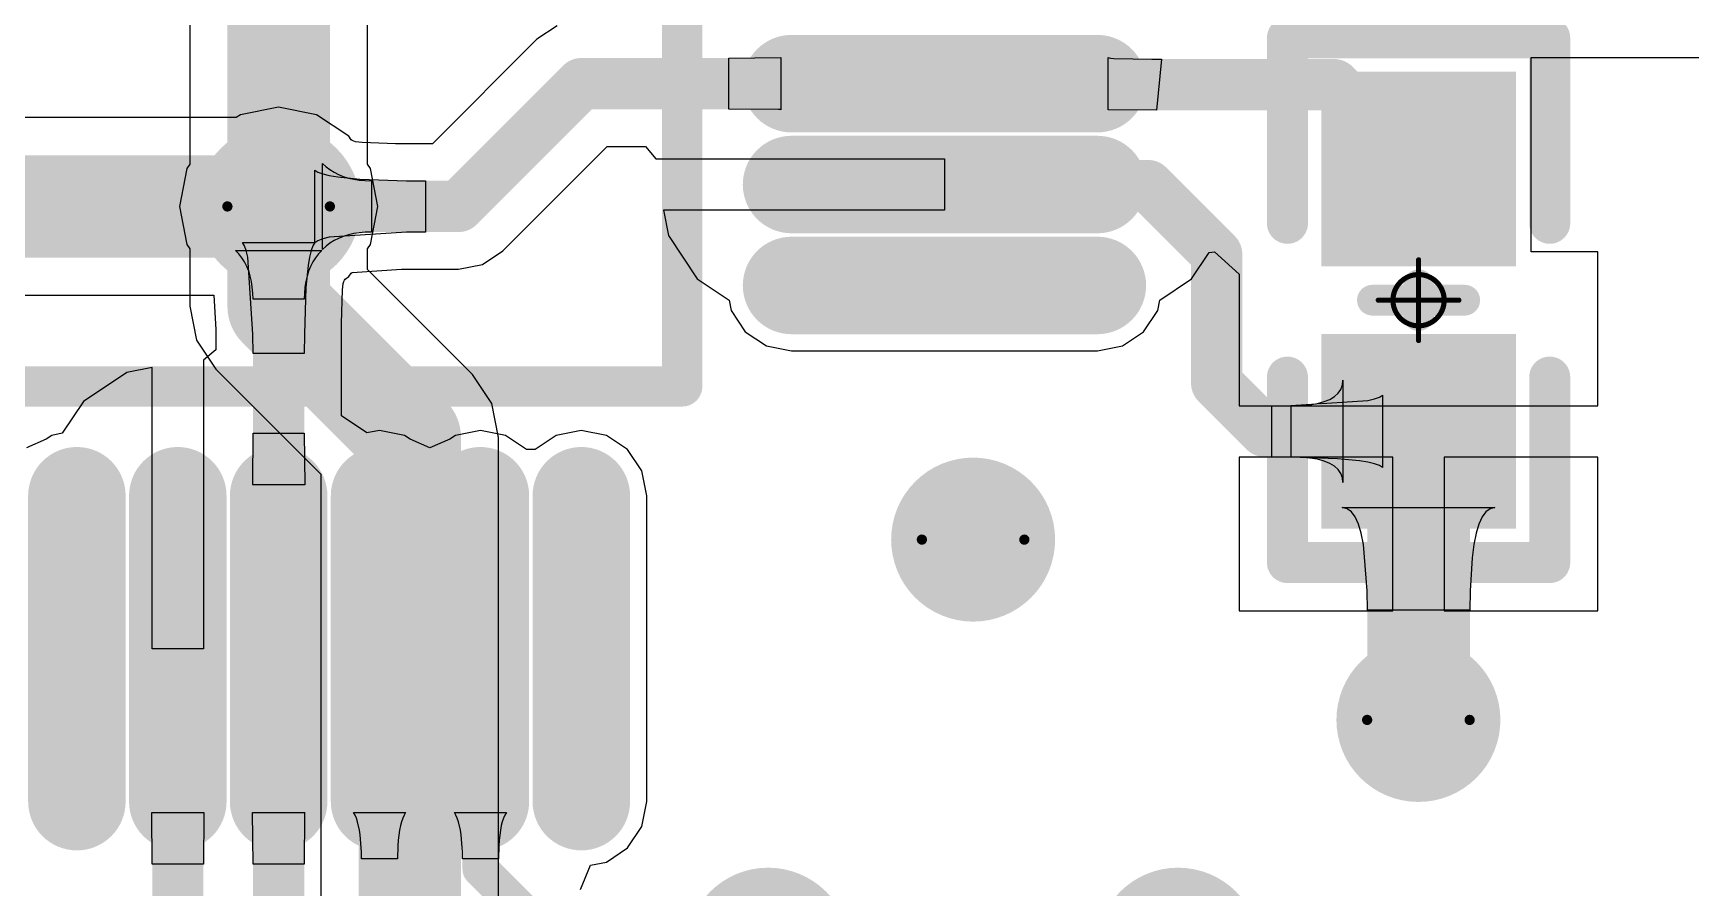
# Model space of a CAD drawing. Header units: millimetres. Extents: x -1.72 to 0.75, y -0.35 to 1.04.
# Drawn here: x -0.7784 to -0.455, y 0.1521 to 0.3188 of the extents above; entities that cross this region are included whole.
import ezdxf

# ---------------------------------------------------------------- set-up
doc = ezdxf.new("R2010")
doc.units = ezdxf.units.MM
doc.header["$MEASUREMENT"] = 0
for name, color, linetype in [('BottomLayer', 5, 'Continuous'), ('BottomSolder', 6, 'Continuous'), ('DrillDrawing', 1, 'Continuous'), ('Mechanical15', 56, 'Continuous'), ('MultiLayer', 9, 'Continuous'), ('TopLayer', 1, 'Continuous'), ('TopOverlay', 2, 'Continuous'), ('TopPaste', 8, 'Continuous'), ('TopSolder', 216, 'Continuous'), ('ViaHoleLayer', 16, 'Continuous')]:
    doc.layers.add(name, color=color, linetype=linetype)

# ---------------------------------------------------------------- blocks, each defined once
blk = doc.blocks.new('LQFP_64_10X10X05P_7')
at = {"layer": 'TopLayer', "const_width": 0.011024}
for points in [[(-0.2483372, -0.04921), (-0.1886628, -0.04921)], [(-0.2483372, -0.0689), (-0.1886628, -0.0689)], [(-0.2483372, -0.08858), (-0.1886628, -0.08858)], [(-0.2483372, -0.10827), (-0.1886628, -0.10827)], [(-0.2483372, -0.12795), (-0.1886628, -0.12795)], [(-0.2483372, -0.14764), (-0.1886628, -0.14764)], [(-0.14764, -0.2483372), (-0.14764, -0.1886628)], [(-0.12795, -0.2483372), (-0.12795, -0.1886628)], [(-0.10827, -0.2483372), (-0.10827, -0.1886628)]]:
    blk.add_lwpolyline(points, dxfattribs=at)
at = {"layer": 'TopLayer', "const_width": 0.005512}
for points in [[(-0.2510932, -0.04921, 1), (-0.2455812, -0.04921, 1)], [(-0.1914188, -0.04921, 1), (-0.1859068, -0.04921, 1)], [(-0.2510932, -0.0689, 1), (-0.2455812, -0.0689, 1)], [(-0.1914188, -0.0689, 1), (-0.1859068, -0.0689, 1)], [(-0.2510932, -0.08858, 1), (-0.2455812, -0.08858, 1)], [(-0.1914188, -0.08858, 1), (-0.1859068, -0.08858, 1)], [(-0.2510932, -0.10827, 1), (-0.2455812, -0.10827, 1)], [(-0.1914188, -0.10827, 1), (-0.1859068, -0.10827, 1)], [(-0.2510932, -0.12795, 1), (-0.2455812, -0.12795, 1)], [(-0.1914188, -0.12795, 1), (-0.1859068, -0.12795, 1)], [(-0.2510932, -0.14764, 1), (-0.2455812, -0.14764, 1)], [(-0.1914188, -0.14764, 1), (-0.1859068, -0.14764, 1)], [(-0.150396, -0.1886628, 1), (-0.144884, -0.1886628, 1)], [(-0.130706, -0.1886628, 1), (-0.125194, -0.1886628, 1)], [(-0.111026, -0.1886628, 1), (-0.105514, -0.1886628, 1)], [(-0.150396, -0.2483372, 1), (-0.144884, -0.2483372, 1)], [(-0.130706, -0.2483372, 1), (-0.125194, -0.2483372, 1)], [(-0.111026, -0.2483372, 1), (-0.105514, -0.2483372, 1)]]:
    blk.add_lwpolyline(points, format="xyb", close=True, dxfattribs=at)
at = {"layer": 'TopOverlay', "const_width": 0.007874}
for points in [[(-0.167323, 0.167323), (-0.167323, -0.167323)], [(-0.167323, -0.167323), (0.167323, -0.167323)]]:
    blk.add_lwpolyline(points, dxfattribs=at)
at = {"layer": 'TopOverlay', "const_width": 0.003937}
blk.add_lwpolyline([(-0.1692915, -0.167323, 1), (-0.1653545, -0.167323, 1)], format="xyb", close=True, dxfattribs=at)
blk.add_lwpolyline([(-0.1692915, -0.167323, 1), (-0.1653545, -0.167323, 1)], format="xyb", close=True, dxfattribs=at)
at = {"layer": 'TopPaste', "const_width": 0.011024}
for points in [[(-0.2483372, -0.04921), (-0.1886628, -0.04921)], [(-0.2483372, -0.0689), (-0.1886628, -0.0689)], [(-0.2483372, -0.08858), (-0.1886628, -0.08858)], [(-0.2483372, -0.10827), (-0.1886628, -0.10827)], [(-0.2483372, -0.12795), (-0.1886628, -0.12795)], [(-0.2483372, -0.14764), (-0.1886628, -0.14764)], [(-0.14764, -0.2483372), (-0.14764, -0.1886628)], [(-0.12795, -0.2483372), (-0.12795, -0.1886628)], [(-0.10827, -0.2483372), (-0.10827, -0.1886628)]]:
    blk.add_lwpolyline(points, dxfattribs=at)
at = {"layer": 'TopPaste', "const_width": 0.005512}
for points in [[(-0.2510932, -0.04921, 1), (-0.2455812, -0.04921, 1)], [(-0.1914188, -0.04921, 1), (-0.1859068, -0.04921, 1)], [(-0.2510932, -0.0689, 1), (-0.2455812, -0.0689, 1)], [(-0.1914188, -0.0689, 1), (-0.1859068, -0.0689, 1)], [(-0.2510932, -0.08858, 1), (-0.2455812, -0.08858, 1)], [(-0.1914188, -0.08858, 1), (-0.1859068, -0.08858, 1)], [(-0.2510932, -0.10827, 1), (-0.2455812, -0.10827, 1)], [(-0.1914188, -0.10827, 1), (-0.1859068, -0.10827, 1)], [(-0.2510932, -0.12795, 1), (-0.2455812, -0.12795, 1)], [(-0.1914188, -0.12795, 1), (-0.1859068, -0.12795, 1)], [(-0.2510932, -0.14764, 1), (-0.2455812, -0.14764, 1)], [(-0.1914188, -0.14764, 1), (-0.1859068, -0.14764, 1)], [(-0.150396, -0.1886628, 1), (-0.144884, -0.1886628, 1)], [(-0.130706, -0.1886628, 1), (-0.125194, -0.1886628, 1)], [(-0.111026, -0.1886628, 1), (-0.105514, -0.1886628, 1)], [(-0.150396, -0.2483372, 1), (-0.144884, -0.2483372, 1)], [(-0.130706, -0.2483372, 1), (-0.125194, -0.2483372, 1)], [(-0.111026, -0.2483372, 1), (-0.105514, -0.2483372, 1)]]:
    blk.add_lwpolyline(points, format="xyb", close=True, dxfattribs=at)
at = {"layer": 'TopSolder', "const_width": 0.019024}
for points in [[(-0.2483372, -0.04921), (-0.1886628, -0.04921)], [(-0.2483372, -0.0689), (-0.1886628, -0.0689)], [(-0.2483372, -0.08858), (-0.1886628, -0.08858)], [(-0.2483372, -0.10827), (-0.1886628, -0.10827)], [(-0.2483372, -0.12795), (-0.1886628, -0.12795)], [(-0.2483372, -0.14764), (-0.1886628, -0.14764)], [(-0.14764, -0.2483372), (-0.14764, -0.1886628)], [(-0.12795, -0.2483372), (-0.12795, -0.1886628)], [(-0.10827, -0.2483372), (-0.10827, -0.1886628)]]:
    blk.add_lwpolyline(points, dxfattribs=at)
at = {"layer": 'TopSolder', "const_width": 0.009512}
for points in [[(-0.2530932, -0.04921, 1), (-0.2435812, -0.04921, 1)], [(-0.1934188, -0.04921, 1), (-0.1839068, -0.04921, 1)], [(-0.2530932, -0.0689, 1), (-0.2435812, -0.0689, 1)], [(-0.1934188, -0.0689, 1), (-0.1839068, -0.0689, 1)], [(-0.2530932, -0.08858, 1), (-0.2435812, -0.08858, 1)], [(-0.1934188, -0.08858, 1), (-0.1839068, -0.08858, 1)], [(-0.2530932, -0.10827, 1), (-0.2435812, -0.10827, 1)], [(-0.1934188, -0.10827, 1), (-0.1839068, -0.10827, 1)], [(-0.2530932, -0.12795, 1), (-0.2435812, -0.12795, 1)], [(-0.1934188, -0.12795, 1), (-0.1839068, -0.12795, 1)], [(-0.2530932, -0.14764, 1), (-0.2435812, -0.14764, 1)], [(-0.1934188, -0.14764, 1), (-0.1839068, -0.14764, 1)], [(-0.152396, -0.1886628, 1), (-0.142884, -0.1886628, 1)], [(-0.132706, -0.1886628, 1), (-0.123194, -0.1886628, 1)], [(-0.113026, -0.1886628, 1), (-0.103514, -0.1886628, 1)], [(-0.152396, -0.2483372, 1), (-0.142884, -0.2483372, 1)], [(-0.132706, -0.2483372, 1), (-0.123194, -0.2483372, 1)], [(-0.113026, -0.2483372, 1), (-0.103514, -0.2483372, 1)]]:
    blk.add_lwpolyline(points, format="xyb", close=True, dxfattribs=at)
blk = doc.blocks.new('C_0603_L_26')
at = {"layer": 'Mechanical15', "const_width": 0.001}
for points in [[(0, 0.007874), (0, -0.007874)], [(-0.007874, 0), (0.007874, 0)]]:
    blk.add_lwpolyline(points, dxfattribs=at)
at = {"layer": 'Mechanical15'}
for points, const_width in [([(-0.00025, 0.007874, 1), (0.00025, 0.007874, 1)], 0.0005), ([(0.005, 0, 1), (-0.005, 0, 1)], 0.001), ([(-0.008124, 0, 1), (-0.007624, 0, 1)], 0.0005), ([(-0.00525, 0, 1), (-0.00475, 0, 1)], 0.0005), ([(0.00475, 0, 1), (0.00525, 0, 1)], 0.0005), ([(0.007624, 0, 1), (0.008124, 0, 1)], 0.0005), ([(-0.00025, -0.007874, 1), (0.00025, -0.007874, 1)], 0.0005)]:
    blk.add_lwpolyline(points, format="xyb", close=True, dxfattribs=dict(at, const_width=const_width))
at = {"layer": 'TopLayer'}
for points in [[(-0.0405938, -0.0150032), (-0.0105938, -0.0150032), (-0.0405938, 0.0149968), (-0.0105938, 0.0149968)], [(0.0105874, -0.0150032), (0.0405874, -0.0150032), (0.0105874, 0.0149968), (0.0405874, 0.0149968)]]:
    blk.add_solid(points, dxfattribs=at)
at = {"layer": 'TopOverlay'}
for points, const_width in [([(-0.0511843, 0.0255874), (-0.015, 0.0255874)], 0.008), ([(-0.0511843, 0.0255874), (-0.0511843, -0.0255938)], 0.008), ([(0.015, 0.0255874), (0.0511779, 0.0255874)], 0.008), ([(0.0511779, 0.0255874), (0.0511779, -0.0255938)], 0.008), ([(0, 0.009), (0, -0.009)], 0.006), ([(-0.003, 0), (0, 0)], 0.006), ([(0, 0), (0.003, 0)], 0.006), ([(-0.0511843, -0.0255938), (-0.015, -0.0255938)], 0.008), ([(0.015, -0.0255938), (0.0511779, -0.0255938)], 0.008)]:
    blk.add_lwpolyline(points, dxfattribs=dict(at, const_width=const_width))
for points, const_width in [([(-0.0531843, 0.0255874, 1), (-0.0491843, 0.0255874, 1)], 0.004), ([(-0.0531843, 0.0255874, 1), (-0.0491843, 0.0255874, 1)], 0.004), ([(-0.017, 0.0255874, 1), (-0.013, 0.0255874, 1)], 0.004), ([(0.013, 0.0255874, 1), (0.017, 0.0255874, 1)], 0.004), ([(0.0491779, 0.0255874, 1), (0.0531779, 0.0255874, 1)], 0.004), ([(0.0491779, 0.0255874, 1), (0.0531779, 0.0255874, 1)], 0.004), ([(-0.0015, 0.009, 1), (0.0015, 0.009, 1)], 0.003), ([(-0.0045, 0, 1), (-0.0015, 0, 1)], 0.003), ([(-0.0015, 0, 1), (0.0015, 0, 1)], 0.003), ([(-0.0015, 0, 1), (0.0015, 0, 1)], 0.003), ([(0.0015, 0, 1), (0.0045, 0, 1)], 0.003), ([(-0.0015, -0.009, 1), (0.0015, -0.009, 1)], 0.003), ([(-0.0531843, -0.0255938, 1), (-0.0491843, -0.0255938, 1)], 0.004), ([(-0.0531843, -0.0255938, 1), (-0.0491843, -0.0255938, 1)], 0.004), ([(-0.017, -0.0255938, 1), (-0.013, -0.0255938, 1)], 0.004), ([(0.013, -0.0255938, 1), (0.017, -0.0255938, 1)], 0.004), ([(0.0491779, -0.0255938, 1), (0.0531779, -0.0255938, 1)], 0.004), ([(0.0491779, -0.0255938, 1), (0.0531779, -0.0255938, 1)], 0.004)]:
    blk.add_lwpolyline(points, format="xyb", close=True, dxfattribs=dict(at, const_width=const_width))
at = {"layer": 'TopPaste'}
for points in [[(-0.0405938, -0.0150032), (-0.0105938, -0.0150032), (-0.0405938, 0.0149968), (-0.0105938, 0.0149968)], [(0.0105874, -0.0150032), (0.0405874, -0.0150032), (0.0105874, 0.0149968), (0.0405874, 0.0149968)]]:
    blk.add_solid(points, dxfattribs=at)
at = {"layer": 'TopSolder'}
for points in [[(-0.0445938, -0.0190032), (-0.0065938, -0.0190032), (-0.0445938, 0.0189968), (-0.0065938, 0.0189968)], [(0.0065874, -0.0190032), (0.0445874, -0.0190032), (0.0065874, 0.0189968), (0.0445874, 0.0189968)]]:
    blk.add_solid(points, dxfattribs=at)

msp = doc.modelspace()

# ---------------------------------------------------------------- linework, layer by layer
at = {"layer": 'BottomLayer'}
for p, q in [((-0.7478486, 0.5296774), (-0.7478486, 0.2932584)), ((-0.7131826, 0.2932584), (-0.7131826, 0.5296774)), ((-0.7484132, 0.2924134), (-0.7498878, 0.285)), ((-0.7478486, 0.2932584), (-0.7484132, 0.2924134)), ((-0.712618, 0.2924134), (-0.7131826, 0.2932584)), ((-0.7111434, 0.285), (-0.712618, 0.2924134)), ((-0.7498878, 0.285), (-0.7484132, 0.2775866)), ((-0.712618, 0.2775866), (-0.7111434, 0.285)), ((-0.7484132, 0.2775866), (-0.7478486, 0.2767416)), ((-0.7478486, 0.2767416), (-0.7478486, 0.2655156)), ((-0.7131826, 0.2767416), (-0.712618, 0.2775866)), ((-0.7131826, 0.2726952), (-0.7131826, 0.2767416)), ((-0.6926722, 0.2521847), (-0.7131826, 0.2726952)), ((-0.7478486, 0.2655156), (-0.7465292, 0.2588825)), ((-0.7465292, 0.2588825), (-0.7427719, 0.2532593)), ((-0.7427719, 0.2532593), (-0.7222612, 0.2327487)), ((-0.6926719, 0.2521845), (-0.6926722, 0.2521847)), ((-0.6889146, 0.2465613), (-0.6926719, 0.2521845)), ((-0.6875952, 0.2399282), (-0.6889146, 0.2465613)), ((-0.6875952, 0.0305742), (-0.6875952, 0.2399282)), ((-0.7222612, 0.2327487), (-0.7222612, 0.0305742))]:
    msp.add_line(p, q, dxfattribs=at)
at = {"layer": 'BottomLayer', "const_width": 0.02}
for points in [[(-0.7305156, 0.285), (-0.7305156, 0.5379358)], [(-0.7305156, 0.2655156), (-0.7305156, 0.285)], [(-0.7305156, 0.2655156), (-0.7049282, 0.2399282)], [(-0.7049282, 0.0223158), (-0.7049282, 0.2399282)]]:
    msp.add_lwpolyline(points, dxfattribs=at)
at = {"layer": 'BottomLayer'}
for points, const_width in [([(-0.7365156, 0.285, 1), (-0.7245156, 0.285, 1)], 0.012), ([(-0.7355156, 0.285, 1), (-0.7255156, 0.285, 1)], 0.01), ([(-0.7355156, 0.285, 1), (-0.7255156, 0.285, 1)], 0.01), ([(-0.7355156, 0.2655156, 1), (-0.7255156, 0.2655156, 1)], 0.01), ([(-0.7355156, 0.2655156, 1), (-0.7255156, 0.2655156, 1)], 0.01), ([(-0.7099282, 0.2399282, 1), (-0.6999282, 0.2399282, 1)], 0.01), ([(-0.7099282, 0.2399282, 1), (-0.6999282, 0.2399282, 1)], 0.01), ([(-0.601, 0.22, 1), (-0.589, 0.22, 1)], 0.012), ([(-0.5141136, 0.1848225, 1), (-0.5021136, 0.1848225, 1)], 0.012)]:
    msp.add_lwpolyline(points, format="xyb", close=True, dxfattribs=dict(at, const_width=const_width))
at = {"layer": 'BottomSolder', "const_width": 0.016}
for points in [[(-0.7385156, 0.285, 1), (-0.7225156, 0.285, 1)], [(-0.603, 0.22, 1), (-0.587, 0.22, 1)], [(-0.5161136, 0.1848225, 1), (-0.5001136, 0.1848225, 1)], [(-0.643, 0.14, 1), (-0.627, 0.14, 1)], [(-0.563, 0.14, 1), (-0.547, 0.14, 1)]]:
    msp.add_lwpolyline(points, format="xyb", close=True, dxfattribs=at)
at = {"layer": 'DrillDrawing'}
for points, const_width in [([(-0.7205156, 0.285, 1), (-0.7405156, 0.285, 1)], 0.002), ([(-0.7410156, 0.285, 1), (-0.7400156, 0.285, 1)], 0.001), ([(-0.7210156, 0.285, 1), (-0.7200156, 0.285, 1)], 0.001), ([(-0.585, 0.22, 1), (-0.605, 0.22, 1)], 0.002), ([(-0.6055, 0.22, 1), (-0.6045, 0.22, 1)], 0.001), ([(-0.5855, 0.22, 1), (-0.5845, 0.22, 1)], 0.001), ([(-0.4981136, 0.1848225, 1), (-0.5181136, 0.1848225, 1)], 0.002), ([(-0.5186136, 0.1848225, 1), (-0.5176136, 0.1848225, 1)], 0.001), ([(-0.4986136, 0.1848225, 1), (-0.4976136, 0.1848225, 1)], 0.001)]:
    msp.add_lwpolyline(points, format="xyb", close=True, dxfattribs=dict(at, const_width=const_width))
at = {"layer": 'MultiLayer', "const_width": 0.012}
for points in [[(-0.7365156, 0.285, 1), (-0.7245156, 0.285, 1)], [(-0.601, 0.22, 1), (-0.589, 0.22, 1)], [(-0.5141136, 0.1848225, 1), (-0.5021136, 0.1848225, 1)]]:
    msp.add_lwpolyline(points, format="xyb", close=True, dxfattribs=at)
at = {"layer": 'TopLayer'}
for p, q in [((-0.6761378, 0.3202548), (-0.6801071, 0.3176025)), ((-0.6801071, 0.3176025), (-0.7004745, 0.2972351)), ((-0.642655, 0.313951), (-0.6325366, 0.3140301)), ((-0.642655, 0.303951), (-0.642655, 0.313951)), ((-0.6325366, 0.3140301), (-0.6325366, 0.3038719)), ((-0.5686546, 0.3038719), (-0.5686546, 0.3140301)), ((-0.5686546, 0.3140301), (-0.5684764, 0.3139779)), ((-0.5684764, 0.3139779), (-0.5681064, 0.3139311)), ((-0.5681064, 0.3139311), (-0.5675447, 0.3138898)), ((-0.5675447, 0.3138898), (-0.5601471, 0.3137578)), ((-0.4860769, 0.2761138), (-0.4860769, 0.3140631)), ((-0.4860769, 0.3140631), (-0.392632, 0.3140631)), ((-0.5601471, 0.3137578), (-0.558243, 0.3137551)), ((-0.558243, 0.3137551), (-0.5592418, 0.3037551)), ((-0.7305156, 0.3043722), (-0.737929, 0.3028976)), ((-0.7231022, 0.3028976), (-0.7305156, 0.3043722)), ((-0.738774, 0.302333), (-0.9513161, 0.302333)), ((-0.737929, 0.3028976), (-0.738774, 0.302333)), ((-0.7168174, 0.2986982), (-0.7231022, 0.3028976)), ((-0.6329792, 0.3039004), (-0.642655, 0.303951)), ((-0.6326591, 0.3038869), (-0.6329792, 0.3039004)), ((-0.6325366, 0.3038719), (-0.6326591, 0.3038869)), ((-0.5592418, 0.3037551), (-0.5686546, 0.3038719)), ((-0.7163496, 0.2979982), (-0.7168174, 0.2986982)), ((-0.7161594, 0.2978784), (-0.7163496, 0.2979982)), ((-0.7158575, 0.2977246), (-0.7161594, 0.2978784)), ((-0.7155035, 0.2975815), (-0.7158575, 0.2977246)), ((-0.7142129, 0.2974574), (-0.7155035, 0.2975815)), ((-0.7077178, 0.2972351), (-0.7142129, 0.2974574)), ((-0.7004745, 0.2972351), (-0.7077178, 0.2972351)), ((-0.6867551, 0.2763485), (-0.6663877, 0.2967159)), ((-0.6663877, 0.2967159), (-0.6589046, 0.2967159)), ((-0.6589046, 0.2967159), (-0.6568981, 0.294271)), ((-0.7234489, 0.2779245), (-0.7234489, 0.2920755)), ((-0.7234489, 0.2920755), (-0.7228589, 0.2916811)), ((-0.7228589, 0.2916811), (-0.7219202, 0.2913283)), ((-0.7219459, 0.2766), (-0.7219459, 0.2934)), ((-0.7219459, 0.2934), (-0.7212506, 0.292754)), ((-0.7219202, 0.2913283), (-0.7206327, 0.291017)), ((-0.7212506, 0.292754), (-0.7204979, 0.292176)), ((-0.7204979, 0.292176), (-0.7196877, 0.291666)), ((-0.7196877, 0.291666), (-0.71882, 0.291224)), ((-0.71882, 0.291224), (-0.7178948, 0.29085)), ((-0.6568981, 0.294271), (-0.6005956, 0.294271)), ((-0.6005956, 0.294271), (-0.6005956, 0.284271)), ((-0.7206327, 0.291017), (-0.7189965, 0.2907472)), ((-0.7189965, 0.2907472), (-0.7146778, 0.2903321)), ((-0.7178948, 0.29085), (-0.7169122, 0.290544)), ((-0.7169122, 0.290544), (-0.7158721, 0.290306)), ((-0.7158721, 0.290306), (-0.7147745, 0.290136)), ((-0.7147745, 0.290136), (-0.7136194, 0.290034)), ((-0.7146778, 0.2903321), (-0.7055841, 0.2900208)), ((-0.7136194, 0.290034), (-0.7124069, 0.29)), ((-0.7124069, 0.29), (-0.7124069, 0.28)), ((-0.7055841, 0.2900208), (-0.7018553, 0.29)), ((-0.7018553, 0.29), (-0.7018553, 0.28)), ((-0.6005956, 0.284271), (-0.6554501, 0.284271)), ((-0.6554501, 0.284271), (-0.6544646, 0.2793167)), ((-0.7228589, 0.2783189), (-0.7234489, 0.2779245)), ((-0.7219202, 0.2786717), (-0.7228589, 0.2783189)), ((-0.7206327, 0.278983), (-0.7219202, 0.2786717)), ((-0.7055841, 0.2799792), (-0.7206327, 0.278983)), ((-0.7196877, 0.278334), (-0.7204979, 0.277824)), ((-0.71882, 0.278776), (-0.7196877, 0.278334)), ((-0.7178948, 0.27915), (-0.71882, 0.278776)), ((-0.7169122, 0.279456), (-0.7178948, 0.27915)), ((-0.7158721, 0.279694), (-0.7169122, 0.279456)), ((-0.7147745, 0.279864), (-0.7158721, 0.279694)), ((-0.7136194, 0.279966), (-0.7147745, 0.279864)), ((-0.7124069, 0.28), (-0.7136194, 0.279966)), ((-0.7018553, 0.28), (-0.7055841, 0.2799792)), ((-0.6544646, 0.2793167), (-0.6488259, 0.2708779)), ((-0.7382696, 0.275735), (-0.7389156, 0.2764303)), ((-0.7389156, 0.2764303), (-0.7221156, 0.2764303)), ((-0.7376916, 0.2749823), (-0.7382696, 0.275735)), ((-0.7371816, 0.2741721), (-0.7376916, 0.2749823)), ((-0.7371967, 0.2773433), (-0.7375911, 0.2779333)), ((-0.7375911, 0.2779333), (-0.7234401, 0.2779333)), ((-0.7368439, 0.2764046), (-0.7371967, 0.2773433)), ((-0.7365326, 0.2751171), (-0.7368439, 0.2764046)), ((-0.7355364, 0.2600685), (-0.7365326, 0.2751171)), ((-0.7244986, 0.2751171), (-0.7247684, 0.2734809)), ((-0.7241873, 0.2764046), (-0.7244986, 0.2751171)), ((-0.7238345, 0.2773433), (-0.7241873, 0.2764046)), ((-0.7233396, 0.2749823), (-0.7238496, 0.2741721)), ((-0.7234401, 0.2779333), (-0.7238345, 0.2773433)), ((-0.7227616, 0.275735), (-0.7233396, 0.2749823)), ((-0.7221156, 0.2764303), (-0.7227616, 0.275735)), ((-0.7212506, 0.277246), (-0.7219459, 0.2766)), ((-0.7204979, 0.277824), (-0.7212506, 0.277246)), ((-0.6907244, 0.2736962), (-0.6867551, 0.2763485)), ((-0.5523653, 0.2708779), (-0.5489299, 0.2760193)), ((-0.5489299, 0.2760193), (-0.5479288, 0.2761368)), ((-0.5479288, 0.2761368), (-0.5430769, 0.2718061)), ((-0.4730769, 0.2761138), (-0.4860769, 0.2761138)), ((-0.4730769, 0.2461137), (-0.4730769, 0.2761138)), ((-0.7367396, 0.2733044), (-0.7371816, 0.2741721)), ((-0.7363656, 0.2723792), (-0.7367396, 0.2733044)), ((-0.7360596, 0.2713966), (-0.7363656, 0.2723792)), ((-0.7247684, 0.2734809), (-0.7251835, 0.2691622)), ((-0.7246656, 0.2723792), (-0.7249716, 0.2713966)), ((-0.7242916, 0.2733044), (-0.7246656, 0.2723792)), ((-0.7238496, 0.2741721), (-0.7242916, 0.2733044)), ((-0.7168174, 0.2713018), (-0.7163497, 0.2720018)), ((-0.7163497, 0.2720018), (-0.7161591, 0.2721218)), ((-0.7161591, 0.2721218), (-0.7161486, 0.2721271)), ((-0.7161486, 0.2721271), (-0.7065145, 0.2727649)), ((-0.7065145, 0.2727649), (-0.6954066, 0.2727649)), ((-0.6954066, 0.2727649), (-0.6907244, 0.2736962)), ((-0.5430769, 0.2718061), (-0.5430769, 0.2461137)), ((-0.7358216, 0.2703565), (-0.7360596, 0.2713966)), ((-0.7356516, 0.2692589), (-0.7358216, 0.2703565)), ((-0.7355496, 0.2681038), (-0.7356516, 0.2692589)), ((-0.7251835, 0.2691622), (-0.7254948, 0.2600685)), ((-0.7253796, 0.2692589), (-0.7254816, 0.2681038)), ((-0.7252096, 0.2703565), (-0.7253796, 0.2692589)), ((-0.7249716, 0.2713966), (-0.7252096, 0.2703565)), ((-0.7182805, 0.2622022), (-0.7180582, 0.2686973)), ((-0.7180582, 0.2686973), (-0.7179341, 0.2699879)), ((-0.7179341, 0.2699879), (-0.717791, 0.2703419)), ((-0.717791, 0.2703419), (-0.7176372, 0.2706438)), ((-0.7176372, 0.2706438), (-0.7175174, 0.270834)), ((-0.7175174, 0.270834), (-0.7168174, 0.2713018)), ((-0.6488259, 0.2708779), (-0.6426235, 0.2667335)), ((-0.5585677, 0.2667335), (-0.5523653, 0.2708779)), ((-0.944137, 0.267667), (-0.7431921, 0.267667)), ((-0.7431921, 0.267667), (-0.7427507, 0.2609989)), ((-0.7355156, 0.2668913), (-0.7355496, 0.2681038)), ((-0.7255156, 0.2668913), (-0.7355156, 0.2668913)), ((-0.7254816, 0.2681038), (-0.7255156, 0.2668913)), ((-0.6426235, 0.2667335), (-0.6422188, 0.2646991)), ((-0.5589724, 0.2646991), (-0.5585677, 0.2667335)), ((-0.7182805, 0.2441807), (-0.7182805, 0.2622022)), ((-0.6422188, 0.2646991), (-0.6394534, 0.2605604)), ((-0.5617378, 0.2605604), (-0.5589724, 0.2646991)), ((-0.7427507, 0.2609989), (-0.7427507, 0.25703)), ((-0.7355156, 0.2563397), (-0.7355364, 0.2600685)), ((-0.7254948, 0.2600685), (-0.7255156, 0.2563397)), ((-0.6394534, 0.2605604), (-0.6353147, 0.257795)), ((-0.5658765, 0.257795), (-0.5617378, 0.2605604)), ((-0.7427507, 0.25703), (-0.7451956, 0.2550235)), ((-0.7255156, 0.2563397), (-0.7355156, 0.2563397)), ((-0.6353147, 0.257795), (-0.6304328, 0.2568239)), ((-0.6304328, 0.2568239), (-0.5707584, 0.2568239)), ((-0.5707584, 0.2568239), (-0.5658765, 0.257795)), ((-0.7601499, 0.25259), (-0.7685887, 0.2469513)), ((-0.7551956, 0.2535755), (-0.7601499, 0.25259)), ((-0.7551956, 0.198721), (-0.7551956, 0.2535755)), ((-0.7451956, 0.2550235), (-0.7451956, 0.198721)), ((-0.5237477, 0.2485638), (-0.5232417, 0.2493138)), ((-0.5232417, 0.2493138), (-0.5229381, 0.2501638)), ((-0.5229381, 0.2501638), (-0.5228369, 0.2511138)), ((-0.5228369, 0.2511138), (-0.5228369, 0.2311138)), ((-0.7685887, 0.2469513), (-0.7727331, 0.2407489)), ((-0.5430769, 0.2461137), (-0.5080768, 0.2461137)), ((-0.5367372, 0.2461138), (-0.5330084, 0.2461346)), ((-0.5367372, 0.2361138), (-0.5367372, 0.2461138)), ((-0.5330084, 0.2461346), (-0.5179598, 0.2471308)), ((-0.5329569, 0.2461138), (-0.5310341, 0.2461638)), ((-0.5329569, 0.2361138), (-0.5329569, 0.2461138)), ((-0.5310341, 0.2461638), (-0.5293137, 0.2463138)), ((-0.5293137, 0.2463138), (-0.5277957, 0.2465638)), ((-0.5277957, 0.2465638), (-0.5264801, 0.2469138)), ((-0.5264801, 0.2469138), (-0.5253669, 0.2473638)), ((-0.5253669, 0.2473638), (-0.5244561, 0.2479138)), ((-0.5244561, 0.2479138), (-0.5237477, 0.2485638)), ((-0.5179598, 0.2471308), (-0.5166723, 0.2474421)), ((-0.5166723, 0.2474421), (-0.5157336, 0.2477949)), ((-0.5157336, 0.2477949), (-0.5151436, 0.2481893)), ((-0.5151436, 0.2481893), (-0.5151436, 0.2340383)), ((-0.5080768, 0.2461137), (-0.4730769, 0.2461137)), ((-0.7132804, 0.240827), (-0.7182805, 0.2441807)), ((-0.7758818, 0.2395997), (-0.7797256, 0.237934)), ((-0.7747675, 0.2403442), (-0.7758818, 0.2395997)), ((-0.7727331, 0.2407489), (-0.7747675, 0.2403442)), ((-0.7355662, 0.2311046), (-0.7355156, 0.2407804)), ((-0.7355156, 0.2407804), (-0.7255156, 0.2407804)), ((-0.7255156, 0.2407804), (-0.7254365, 0.230662)), ((-0.7108256, 0.2413153), (-0.7132804, 0.240827)), ((-0.7059437, 0.2403442), (-0.7108256, 0.2413153)), ((-0.7048294, 0.2395997), (-0.7059437, 0.2403442)), ((-0.7009856, 0.237934), (-0.7048294, 0.2395997)), ((-0.6971418, 0.2395997), (-0.7009856, 0.237934)), ((-0.6960275, 0.2403442), (-0.6971418, 0.2395997)), ((-0.6911456, 0.2413153), (-0.6960275, 0.2403442)), ((-0.6862637, 0.2403442), (-0.6911456, 0.2413153)), ((-0.6821251, 0.2375788), (-0.6862637, 0.2403442)), ((-0.6763375, 0.2403442), (-0.6804761, 0.2375788)), ((-0.6714556, 0.2413153), (-0.6763375, 0.2403442)), ((-0.6665737, 0.2403442), (-0.6714556, 0.2413153)), ((-0.662435, 0.2375788), (-0.6665737, 0.2403442)), ((-0.6804761, 0.2375788), (-0.6821251, 0.2375788)), ((-0.6596696, 0.2334401), (-0.662435, 0.2375788)), ((-0.6586985, 0.2285582), (-0.6596696, 0.2334401)), ((-0.5130768, 0.2361137), (-0.5430769, 0.2361137)), ((-0.5430769, 0.2361137), (-0.5430769, 0.2061138)), ((-0.5330084, 0.236093), (-0.5367372, 0.2361138)), ((-0.5239147, 0.2357817), (-0.5330084, 0.236093)), ((-0.5310341, 0.2360638), (-0.5329569, 0.2361138)), ((-0.5293137, 0.2359138), (-0.5310341, 0.2360638)), ((-0.5277957, 0.2356638), (-0.5293137, 0.2359138)), ((-0.5264801, 0.2353138), (-0.5277957, 0.2356638)), ((-0.5253669, 0.2348638), (-0.5264801, 0.2353138)), ((-0.5244561, 0.2343138), (-0.5253669, 0.2348638)), ((-0.5237477, 0.2336638), (-0.5244561, 0.2343138)), ((-0.519596, 0.2353666), (-0.5239147, 0.2357817)), ((-0.5232417, 0.2329138), (-0.5237477, 0.2336638)), ((-0.5229381, 0.2320638), (-0.5232417, 0.2329138)), ((-0.5179598, 0.2350968), (-0.519596, 0.2353666)), ((-0.5166723, 0.2347855), (-0.5179598, 0.2350968)), ((-0.5157336, 0.2344327), (-0.5166723, 0.2347855)), ((-0.5151436, 0.2340383), (-0.5157336, 0.2344327)), ((-0.5130768, 0.2061138), (-0.5130768, 0.2361137)), ((-0.4730769, 0.2361137), (-0.5030768, 0.2361137)), ((-0.5030768, 0.2361137), (-0.5030768, 0.2061138)), ((-0.4730769, 0.2061138), (-0.4730769, 0.2361137)), ((-0.7355947, 0.230662), (-0.7355797, 0.2307845)), ((-0.7254365, 0.230662), (-0.7355947, 0.230662)), ((-0.7355797, 0.2307845), (-0.7355662, 0.2311046)), ((-0.5228369, 0.2311138), (-0.5229381, 0.2320638)), ((-0.6586985, 0.1688838), (-0.6586985, 0.2285582)), ((-0.5220297, 0.2260338), (-0.5229569, 0.2262338)), ((-0.5229569, 0.2262338), (-0.4931969, 0.2262338)), ((-0.5212001, 0.2254338), (-0.5220297, 0.2260338)), ((-0.5204681, 0.2244338), (-0.5212001, 0.2254338)), ((-0.5198337, 0.2230338), (-0.5204681, 0.2244338)), ((-0.4956857, 0.2244338), (-0.4963201, 0.2230338)), ((-0.4949537, 0.2254338), (-0.4956857, 0.2244338)), ((-0.4941241, 0.2260338), (-0.4949537, 0.2254338)), ((-0.4931969, 0.2262338), (-0.4941241, 0.2260338)), ((-0.5192969, 0.2212338), (-0.5198337, 0.2230338)), ((-0.5188577, 0.2190338), (-0.5192969, 0.2212338)), ((-0.4968569, 0.2212338), (-0.4972961, 0.2190338)), ((-0.4963201, 0.2230338), (-0.4968569, 0.2212338)), ((-0.5181257, 0.2100338), (-0.5188577, 0.2190338)), ((-0.4972961, 0.2190338), (-0.4976377, 0.2164338)), ((-0.4976377, 0.2164338), (-0.4980281, 0.2100338)), ((-0.5180769, 0.2062338), (-0.5181257, 0.2100338)), ((-0.4980281, 0.2100338), (-0.4980769, 0.2062338)), ((-0.5430769, 0.2061138), (-0.5130768, 0.2061138)), ((-0.4980769, 0.2062338), (-0.5180769, 0.2062338)), ((-0.5030768, 0.2061138), (-0.4730769, 0.2061138)), ((-0.7451956, 0.198721), (-0.7551956, 0.198721)), ((-0.6596696, 0.1640019), (-0.6586985, 0.1688838)), ((-0.7551956, 0.1566616), (-0.7552747, 0.16678)), ((-0.7552747, 0.16678), (-0.7451165, 0.16678)), ((-0.745145, 0.1663374), (-0.7451956, 0.1566616)), ((-0.7451315, 0.1666575), (-0.745145, 0.1663374)), ((-0.7451165, 0.16678), (-0.7451315, 0.1666575)), ((-0.7355156, 0.1566616), (-0.7355947, 0.16678)), ((-0.7355947, 0.16678), (-0.7254365, 0.16678)), ((-0.725465, 0.1663374), (-0.7255156, 0.1566616)), ((-0.7254515, 0.1666575), (-0.725465, 0.1663374)), ((-0.7254365, 0.16678), (-0.7254515, 0.1666575)), ((-0.7156047, 0.1662642), (-0.7159047, 0.16678)), ((-0.7159047, 0.16678), (-0.7057465, 0.16678)), ((-0.7153362, 0.165662), (-0.7156047, 0.1662642)), ((-0.7150994, 0.1649735), (-0.7153362, 0.165662)), ((-0.7147204, 0.1633377), (-0.7150994, 0.1649735)), ((-0.7065518, 0.1649735), (-0.7067571, 0.1641988)), ((-0.706315, 0.165662), (-0.7065518, 0.1649735)), ((-0.7060465, 0.1662642), (-0.706315, 0.165662)), ((-0.7057465, 0.16678), (-0.7060465, 0.1662642)), ((-0.6959247, 0.1662642), (-0.6962247, 0.16678)), ((-0.6962247, 0.16678), (-0.6860665, 0.16678)), ((-0.6956562, 0.165662), (-0.6959247, 0.1662642)), ((-0.6954194, 0.1649735), (-0.6956562, 0.165662)), ((-0.6950404, 0.1633377), (-0.6954194, 0.1649735)), ((-0.6868718, 0.1649735), (-0.6870771, 0.1641988)), ((-0.686635, 0.165662), (-0.6868718, 0.1649735)), ((-0.6863665, 0.1662642), (-0.686635, 0.165662)), ((-0.6860665, 0.16678), (-0.6863665, 0.1662642)), ((-0.7145783, 0.1623903), (-0.7147204, 0.1633377)), ((-0.7143414, 0.1590302), (-0.7145783, 0.1623903)), ((-0.7069308, 0.1633377), (-0.7071835, 0.1613566)), ((-0.7067571, 0.1641988), (-0.7069308, 0.1633377)), ((-0.6948983, 0.1623903), (-0.6950404, 0.1633377)), ((-0.6946614, 0.1590302), (-0.6948983, 0.1623903)), ((-0.6872508, 0.1633377), (-0.6875035, 0.1613566)), ((-0.6870771, 0.1641988), (-0.6872508, 0.1633377)), ((-0.662435, 0.1598632), (-0.6596696, 0.1640019)), ((-0.7143256, 0.1577376), (-0.7143414, 0.1590302)), ((-0.7072624, 0.1602365), (-0.7073256, 0.1577376)), ((-0.7071835, 0.1613566), (-0.7072624, 0.1602365)), ((-0.6946456, 0.1577376), (-0.6946614, 0.1590302)), ((-0.6875824, 0.1602365), (-0.6876456, 0.1577376)), ((-0.6875035, 0.1613566), (-0.6875824, 0.1602365)), ((-0.6665737, 0.1570978), (-0.662435, 0.1598632)), ((-0.7451956, 0.1566616), (-0.7551956, 0.1566616)), ((-0.7255156, 0.1566616), (-0.7355156, 0.1566616)), ((-0.7073256, 0.1577376), (-0.7143256, 0.1577376)), ((-0.6876456, 0.1577376), (-0.6946456, 0.1577376)), ((-0.6716219, 0.1517176), (-0.6696652, 0.1564828)), ((-0.6696652, 0.1564828), (-0.6665737, 0.1570978))]:
    msp.add_line(p, q, dxfattribs=at)
for points, const_width in [([(-0.6954066, 0.285), (-0.6714556, 0.308951)], 0.01), ([(-0.6714556, 0.308951), (-0.6005956, 0.308951)], 0.01), ([(-0.6005956, 0.308951), (-0.6003997, 0.3087551)], 0.01), ([(-0.6003997, 0.3087551), (-0.524537, 0.3087551)], 0.01), ([(-0.524537, 0.3087551), (-0.5080769, 0.292295)], 0.01), ([(-0.9513166, 0.285), (-0.7305156, 0.285)], 0.02), ([(-0.6005956, 0.289271), (-0.6003997, 0.2890751)], 0.01), ([(-0.6003997, 0.2890751), (-0.5608671, 0.2890751)], 0.01), ([(-0.5608671, 0.2890751), (-0.5474762, 0.2756842)], 0.01), ([(-0.7305156, 0.198721), (-0.7305156, 0.285)], 0.01), ([(-0.7305156, 0.285), (-0.6954066, 0.285)], 0.01), ([(-0.5474762, 0.250513), (-0.5474762, 0.2756842)], 0.01), ([(-0.5474762, 0.250513), (-0.538077, 0.2411138)], 0.01), ([(-0.5080769, 0.1848592), (-0.5080769, 0.2411138)], 0.02), ([(-0.538077, 0.2411138), (-0.5080769, 0.2411138)], 0.01), ([(-0.7501956, 0.1108002), (-0.7501956, 0.198721)], 0.01), ([(-0.7305156, 0.1304738), (-0.7305156, 0.198721)], 0.01), ([(-0.7108256, 0.155633), (-0.7108256, 0.198721)], 0.007), ([(-0.6911456, 0.1557519), (-0.6911456, 0.198721)], 0.007), ([(-0.5081136, 0.1848225), (-0.5080769, 0.1848592)], 0.02), ([(-0.7108256, 0.155633), (-0.6794282, 0.1242356)], 0.007), ([(-0.6911456, 0.1557519), (-0.6654282, 0.1300345)], 0.007)]:
    msp.add_lwpolyline(points, dxfattribs=dict(at, const_width=const_width))
for points, const_width in [([(-0.6739556, 0.308951, 1), (-0.6689556, 0.308951, 1)], 0.005), ([(-0.6739556, 0.308951, 1), (-0.6689556, 0.308951, 1)], 0.005), ([(-0.6030956, 0.308951, 1), (-0.5980956, 0.308951, 1)], 0.005), ([(-0.6030956, 0.308951, 1), (-0.5980956, 0.308951, 1)], 0.005), ([(-0.6028997, 0.3087551, 1), (-0.5978997, 0.3087551, 1)], 0.005), ([(-0.6028997, 0.3087551, 1), (-0.5978997, 0.3087551, 1)], 0.005), ([(-0.527037, 0.3087551, 1), (-0.522037, 0.3087551, 1)], 0.005), ([(-0.527037, 0.3087551, 1), (-0.522037, 0.3087551, 1)], 0.005), ([(-0.7365156, 0.285, 1), (-0.7245156, 0.285, 1)], 0.012), ([(-0.7355156, 0.285, 1), (-0.7255156, 0.285, 1)], 0.01), ([(-0.5105769, 0.292295, 1), (-0.5055769, 0.292295, 1)], 0.005), ([(-0.6030956, 0.289271, 1), (-0.5980956, 0.289271, 1)], 0.005), ([(-0.6028997, 0.2890751, 1), (-0.5978997, 0.2890751, 1)], 0.005), ([(-0.6028997, 0.2890751, 1), (-0.5978997, 0.2890751, 1)], 0.005), ([(-0.5633671, 0.2890751, 1), (-0.5583671, 0.2890751, 1)], 0.005), ([(-0.5633671, 0.2890751, 1), (-0.5583671, 0.2890751, 1)], 0.005), ([(-0.7330156, 0.285, 1), (-0.7280156, 0.285, 1)], 0.005), ([(-0.7330156, 0.285, 1), (-0.7280156, 0.285, 1)], 0.005), ([(-0.6979066, 0.285, 1), (-0.6929066, 0.285, 1)], 0.005), ([(-0.6979066, 0.285, 1), (-0.6929066, 0.285, 1)], 0.005), ([(-0.5499762, 0.2756842, 1), (-0.5449762, 0.2756842, 1)], 0.005), ([(-0.5499762, 0.2756842, 1), (-0.5449762, 0.2756842, 1)], 0.005), ([(-0.5499762, 0.250513, 1), (-0.5449762, 0.250513, 1)], 0.005), ([(-0.5499762, 0.250513, 1), (-0.5449762, 0.250513, 1)], 0.005), ([(-0.5130769, 0.2411138, 1), (-0.5030769, 0.2411138, 1)], 0.01), ([(-0.540577, 0.2411138, 1), (-0.535577, 0.2411138, 1)], 0.005), ([(-0.540577, 0.2411138, 1), (-0.535577, 0.2411138, 1)], 0.005), ([(-0.5105769, 0.2411138, 1), (-0.5055769, 0.2411138, 1)], 0.005), ([(-0.601, 0.22, 1), (-0.589, 0.22, 1)], 0.012), ([(-0.7526956, 0.198721, 1), (-0.7476956, 0.198721, 1)], 0.005), ([(-0.7330156, 0.198721, 1), (-0.7280156, 0.198721, 1)], 0.005), ([(-0.7330156, 0.198721, 1), (-0.7280156, 0.198721, 1)], 0.005), ([(-0.7125756, 0.198721, 1), (-0.7090756, 0.198721, 1)], 0.0035), ([(-0.6928956, 0.198721, 1), (-0.6893956, 0.198721, 1)], 0.0035), ([(-0.5141136, 0.1848225, 1), (-0.5021136, 0.1848225, 1)], 0.012), ([(-0.5131136, 0.1848225, 1), (-0.5031136, 0.1848225, 1)], 0.01), ([(-0.5130769, 0.1848592, 1), (-0.5030769, 0.1848592, 1)], 0.01), ([(-0.5130769, 0.1848592, 1), (-0.5030769, 0.1848592, 1)], 0.01), ([(-0.7125756, 0.155633, 1), (-0.7090756, 0.155633, 1)], 0.0035), ([(-0.7125756, 0.155633, 1), (-0.7090756, 0.155633, 1)], 0.0035), ([(-0.6928956, 0.1557519, 1), (-0.6893956, 0.1557519, 1)], 0.0035), ([(-0.6928956, 0.1557519, 1), (-0.6893956, 0.1557519, 1)], 0.0035)]:
    msp.add_lwpolyline(points, format="xyb", close=True, dxfattribs=dict(at, const_width=const_width))
at = {"layer": 'TopSolder', "const_width": 0.016}
for points in [[(-0.7385156, 0.285, 1), (-0.7225156, 0.285, 1)], [(-0.603, 0.22, 1), (-0.587, 0.22, 1)], [(-0.5161136, 0.1848225, 1), (-0.5001136, 0.1848225, 1)], [(-0.643, 0.14, 1), (-0.627, 0.14, 1)], [(-0.563, 0.14, 1), (-0.547, 0.14, 1)]]:
    msp.add_lwpolyline(points, format="xyb", close=True, dxfattribs=at)
at = {"layer": 'ViaHoleLayer', "const_width": 0.006}
for points in [[(-0.7335156, 0.285, 1), (-0.7275156, 0.285, 1)], [(-0.598, 0.22, 1), (-0.592, 0.22, 1)], [(-0.5111136, 0.1848225, 1), (-0.5051136, 0.1848225, 1)]]:
    msp.add_lwpolyline(points, format="xyb", close=True, dxfattribs=at)

# ---------------------------------------------------------------- block references
at = {"rotation": 90}
for name, p in [('LQFP_64_10X10X05P_7', (-0.8190956, 0.417221)), ('C_0603_L_26', (-0.5080801, 0.2667076))]:
    msp.add_blockref(name, p, dxfattribs=at)

doc.saveas('drawing.dxf')
